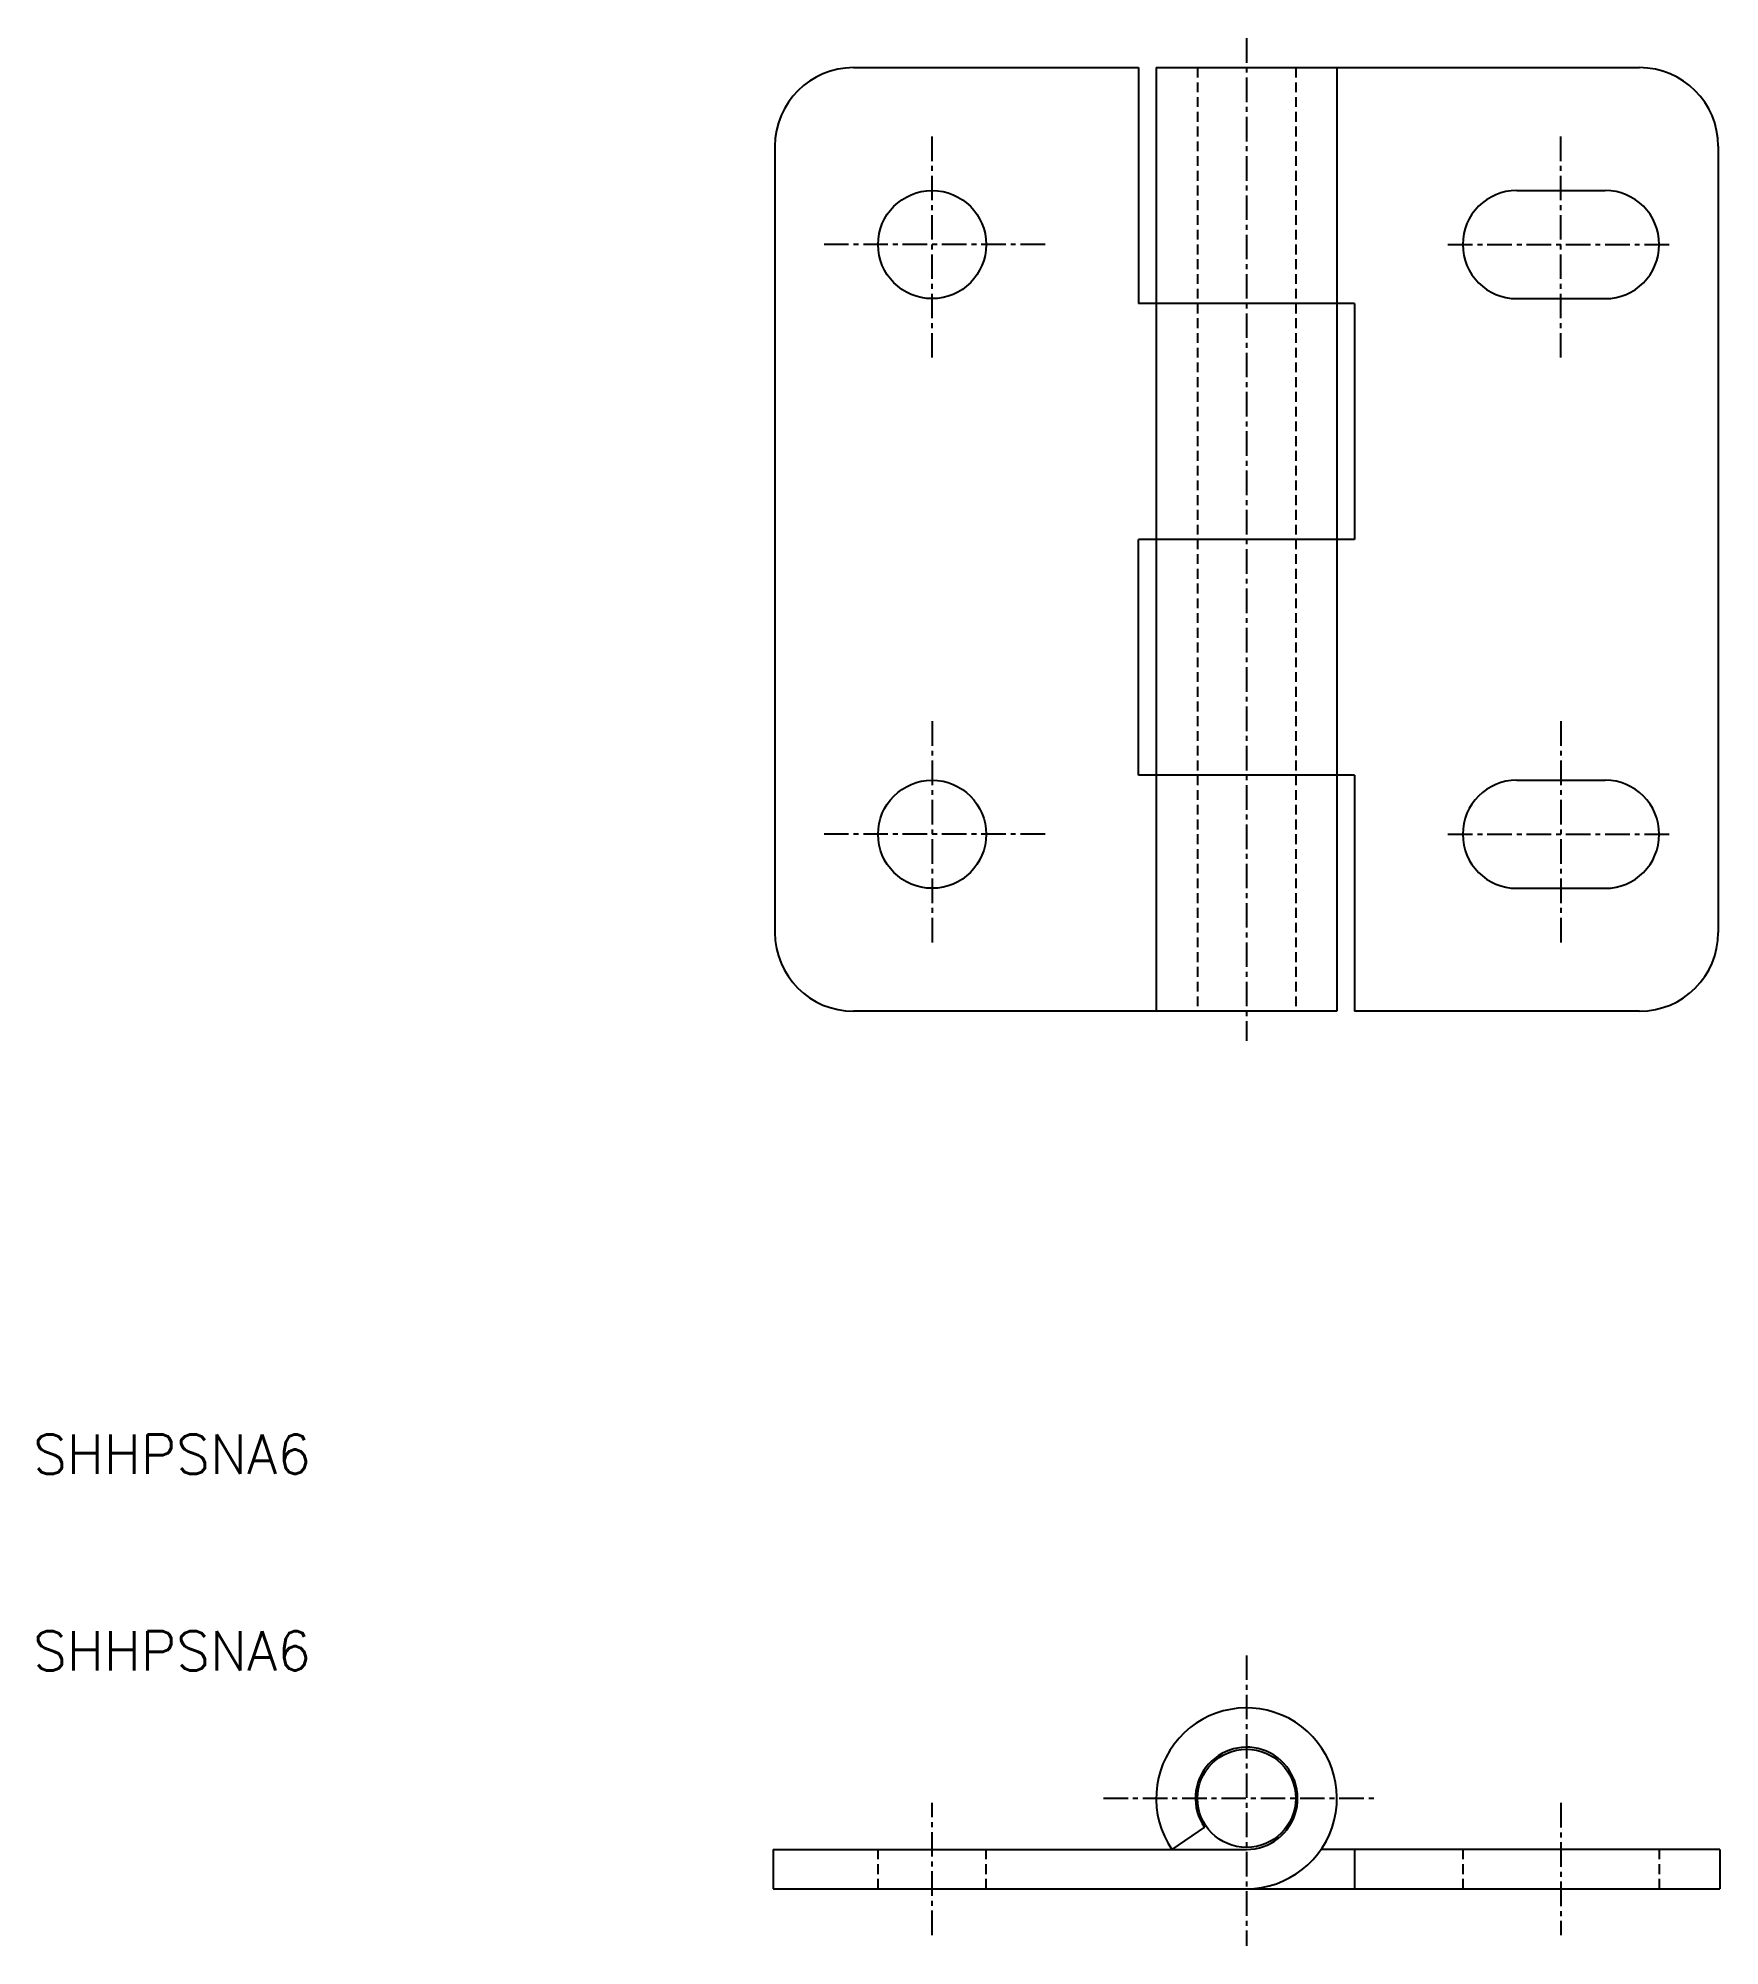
# Model space of a CAD drawing. Extents: x 10.3 to 95.8, y -4 to 93.
import ezdxf

# ---------------------------------------------------------------- set-up
doc = ezdxf.new("R2010")
doc.units = 0
doc.linetypes.add('CENTER', pattern=[2, 1.25, -0.25, 0.25, -0.25])
doc.linetypes.add('DASHED', pattern=[0.75, 0.5, -0.25])
doc.layers.get('0').update_dxf_attribs({"linetype": 'CONTINUOUS'})
doc.layers.add('CENTER', color=1, linetype='CENTER')
doc.styles.get("Standard").update_dxf_attribs({"font": 'txt.shx'})

msp = doc.modelspace()

# ---------------------------------------------------------------- linework, layer by layer
at = {"color": 7, "linetype": 'CONTINUOUS'}
for p, q in [((51.748, 91.54), (66.248, 91.54)), ((66.248, 91.54), (66.248, 79.54)), ((67.148, 91.54), (67.148, 43.54)), ((67.148, 91.54), (91.748, 91.54)), ((76.348, 91.54), (76.348, 43.54)), ((47.748, 87.54), (47.748, 47.54)), ((95.748, 87.54), (95.748, 47.54)), ((85.498, 85.29), (89.998, 85.29)), ((85.498, 79.79), (89.998, 79.79)), ((77.248, 79.54), (66.248, 79.54)), ((77.248, 79.54), (77.248, 67.54)), ((66.248, 55.54), (66.248, 67.54)), ((77.248, 67.54), (66.248, 67.54)), ((77.248, 55.54), (66.248, 55.54)), ((77.248, 55.54), (77.248, 43.54)), ((85.498, 55.29), (89.998, 55.29)), ((85.498, 49.79), (89.998, 49.79)), ((76.348, 43.54), (51.748, 43.54)), ((91.748, 43.54), (77.248, 43.54)), ((69.604, 2.027), (67.954, 0.897)), ((47.665, 0.897), (47.665, -1.103)), ((47.665, 0.897), (71.748, 0.897)), ((95.832, 0.897), (75.543, 0.897)), ((77.248, 0.897), (77.248, -1.103)), ((95.832, 0.897), (95.832, -1.103)), ((47.665, -1.103), (95.832, -1.103))]:
    msp.add_line(p, q, dxfattribs=at)
at = {"color": 3, "linetype": 'DASHED'}
for p, q in [((69.248, 91.54), (69.248, 43.54)), ((74.248, 91.54), (74.248, 43.54)), ((52.998, -1.103), (52.998, 0.897)), ((58.498, -1.103), (58.498, 0.897)), ((82.748, 0.897), (82.748, -1.103)), ((92.748, 0.897), (92.748, -1.103))]:
    msp.add_line(p, q, dxfattribs=at)
at = {"color": 7, "linetype": 'CONTINUOUS'}
for centre, radius in [((55.748, 82.54), 2.75), ((55.748, 52.54), 2.75), ((71.748, 3.497), 2.5)]:
    msp.add_circle(centre, radius, dxfattribs=at)
for centre, radius, start, end in [((51.748, 87.54), 4, 90, 180), ((91.748, 87.54), 4, 360, 90), ((85.498, 82.54), 2.75, 90, 270), ((89.998, 82.54), 2.75, 270, 90), ((85.498, 52.54), 2.75, 90, 270), ((89.998, 52.54), 2.75, 270, 90), ((51.748, 47.54), 4, 180, 270), ((91.748, 47.54), 4, 270, 360), ((71.748, 3.497), 4.6, 270, 214.41732), ((71.748, 3.497), 2.6, 270, 214.41732)]:
    msp.add_arc(centre, radius, start, end, dxfattribs=at)
at = {"layer": 'CENTER', "color": 1, "linetype": 'CENTER'}
for p, q in [((71.748, 93.04), (71.748, 42.04)), ((55.748, 76.79), (55.748, 88.29)), ((87.748, 76.79), (87.748, 88.29)), ((61.498, 82.54), (49.998, 82.54)), ((81.998, 82.54), (93.498, 82.54)), ((55.748, 58.29), (55.748, 46.79)), ((87.748, 58.29), (87.748, 46.79)), ((61.498, 52.54), (49.998, 52.54)), ((81.998, 52.54), (93.498, 52.54)), ((71.748, 10.768), (71.748, -4.008)), ((55.748, -3.467), (55.749, 3.26)), ((64.469, 3.497), (78.363, 3.497)), ((87.748, 3.26), (87.748, -3.467))]:
    msp.add_line(p, q, dxfattribs=at)

# ---------------------------------------------------------------- texts
at = {"color": 7, "linetype": 'CONTINUOUS'}
for p in [(10, 20), (10, 10)]:
    msp.add_text('SHHPSNA6', height=2, dxfattribs=at).set_placement(p)

doc.saveas('drawing.dxf')
